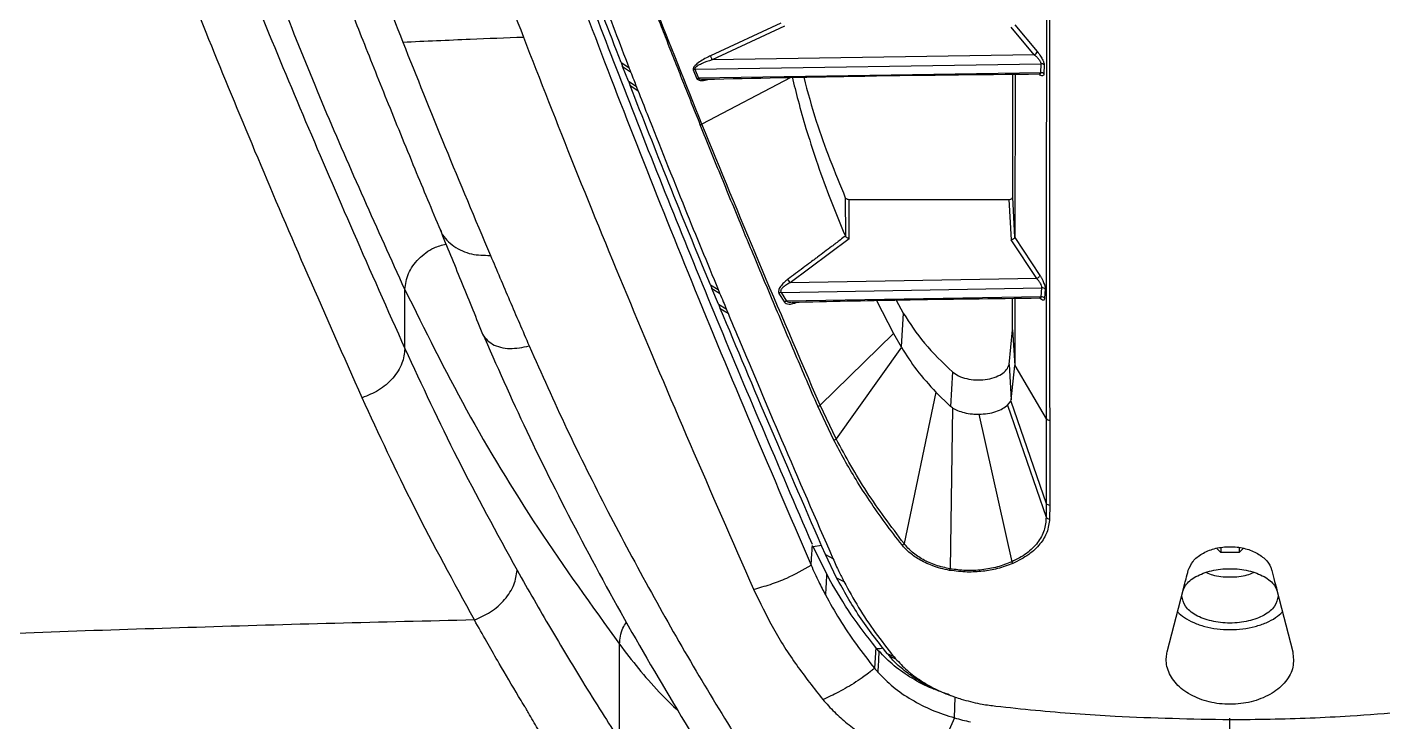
# Model space of a CAD drawing. Extents: x 943 to 1030, y 781 to 934.
# Drawn here: x 1003.37 to 1010.3, y 868.65 to 872.2 of the extents above; entities that cross this region are included whole.
import ezdxf

# ---------------------------------------------------------------- set-up
doc = ezdxf.new("R2010")
doc.units = 0
doc.header["$MEASUREMENT"] = 0
doc.layers.add('1', color=4, linetype='Continuous')

# ---------------------------------------------------------------- blocks, each defined once
blk = doc.blocks.new('AIRA')
at = {"layer": '1', "color": 3, "linetype": 'Continuous', "lineweight": 25}
for p, q in [((64.0472, 69.058), (63.6878, 68.8905)), ((64.0658, 69.0419), (63.696, 68.87)), ((65.3423, 68.8953), (65.2245, 69.037)), ((65.2436, 69.0491), (65.3576, 68.912)), ((65.3423, 68.8953), (63.696, 68.87)), ((63.2306, 68.8568), (63.271, 68.8306)), ((63.2306, 68.8568), (63.2388, 68.8355)), ((63.2388, 68.8355), (63.2793, 68.8093)), ((63.268, 68.7608), (63.2388, 68.8355)), ((63.5996, 68.819), (63.6185, 68.7736)), ((63.6074, 68.8217), (65.377, 68.8503)), ((63.6074, 68.8217), (63.6264, 68.7764)), ((65.3764, 68.8043), (63.6264, 68.7764)), ((65.2319, 68.1682), (65.2325, 68.796)), ((65.2437, 68.7961), (65.2431, 67.9631)), ((65.3764, 68.8043), (65.377, 68.8503)), ((65.3924, 68.8443), (65.3918, 68.7982)), ((63.268, 68.7608), (63.3084, 68.7347)), ((63.268, 68.7608), (63.2766, 68.7387)), ((63.2766, 68.7387), (63.317, 68.7126)), ((64.0977, 68.7797), (63.6442, 68.5411)), ((63.6477, 68.7706), (63.661, 68.7712)), ((64.3765, 68.1658), (64.3768, 67.97)), ((64.3957, 67.9564), (64.3956, 68.1571)), ((64.3956, 68.1571), (65.2124, 68.1569)), ((65.2124, 68.1569), (65.2237, 67.9502)), ((65.2431, 67.9631), (65.2319, 68.1682)), ((65.2431, 67.9631), (65.243, 67.9621)), ((65.243, 67.9621), (65.3713, 67.7678)), ((64.3957, 67.9564), (64.0942, 67.7308)), ((65.3546, 67.7523), (65.2237, 67.9502)), ((62.1261, 67.3952), (62.1261, 67.6965)), ((63.6874, 67.7204), (63.727, 67.6966)), ((63.6874, 67.7204), (63.6949, 67.7023)), ((63.6949, 67.7023), (63.7345, 67.6785)), ((63.7282, 67.6223), (63.6949, 67.7023)), ((64.0485, 67.6823), (65.3811, 67.7058)), ((65.3546, 67.7523), (64.0942, 67.7308)), ((65.3782, 67.6601), (65.3811, 67.7058)), ((65.398, 67.6978), (65.3952, 67.652)), ((63.7282, 67.6223), (63.7677, 67.5986)), ((63.7282, 67.6223), (63.7377, 67.5994)), ((64.0375, 67.6767), (64.0653, 67.6318)), ((64.0485, 67.6823), (64.0764, 67.6376)), ((65.3782, 67.6601), (64.0764, 67.6376)), ((64.5361, 67.641), (64.623, 67.4729)), ((64.6372, 67.6432), (64.6725, 67.5768)), ((65.2313, 67.491), (65.2314, 67.6516)), ((65.243, 67.6517), (65.2428, 67.3089)), ((65.3695, 67.6535), (65.3692, 67.654)), ((63.7377, 67.5994), (63.7772, 67.5758)), ((64.6725, 67.5768), (64.6622, 67.4039)), ((65.2131, 67.3137), (65.2313, 67.491)), ((65.2313, 67.491), (65.2428, 67.3089)), ((64.623, 67.4729), (64.2478, 67.1061)), ((64.623, 67.4729), (64.6622, 67.4039)), ((64.6634, 67.4017), (64.3295, 66.9338)), ((64.6634, 67.4017), (64.6622, 67.4039)), ((64.9237, 67.2762), (64.9145, 67.1)), ((65.2131, 67.3137), (65.2245, 67.1334)), ((65.2245, 67.1334), (65.2428, 67.3089)), ((65.2428, 67.3089), (65.403, 67.0371)), ((64.8399, 67.1727), (64.6768, 66.3992)), ((64.8399, 67.1727), (64.9145, 67.1)), ((65.222, 67.1264), (65.2245, 67.1334)), ((64.3177, 66.9275), (64.236, 67.1002)), ((64.3295, 66.9338), (64.2478, 67.1061)), ((64.9235, 67.093), (64.9122, 66.2698)), ((64.9235, 67.093), (64.9145, 67.1)), ((65.206, 67.1066), (65.222, 67.1264)), ((65.206, 67.1066), (65.4025, 66.5339)), ((65.222, 67.1264), (65.4027, 66.6043)), ((65.0592, 67.0598), (65.2269, 66.3052)), ((65.403, 67.0371), (65.4027, 66.6043)), ((65.4209, 67.0286), (65.4208, 66.5959)), ((65.4027, 66.6043), (65.4025, 66.5339)), ((65.4208, 66.5959), (65.4204, 66.5257)), ((64.2129, 66.3841), (64.2545, 66.3909)), ((64.2966, 66.2152), (64.2129, 66.3841)), ((66.2962, 66.3535), (66.2747, 66.3745)), ((66.296, 66.3777), (66.2962, 66.3535)), ((66.3887, 66.3783), (66.3885, 66.3535)), ((66.4106, 66.375), (66.3885, 66.3535)), ((64.2749, 66.3437), (64.3134, 66.3229)), ((64.3321, 66.2244), (64.2749, 66.3437)), ((66.3885, 66.3535), (66.2962, 66.3535)), ((64.3321, 66.2244), (64.3695, 66.2052)), ((66.0215, 65.8457), (66.1029, 66.1616)), ((66.5819, 66.1615), (66.6629, 65.8456)), ((63.223, 65.3938), (63.223, 65.8846)), ((64.5321, 65.8691), (64.5263, 65.7619)), ((64.5364, 65.8638), (64.5321, 65.8691)), ((64.5484, 65.8498), (64.5364, 65.8638)), ((64.6255, 65.8205), (64.5918, 65.8354)), ((64.5918, 65.8354), (64.6001, 65.8256)), ((64.6001, 65.8256), (64.6334, 65.8111)), ((64.6255, 65.8205), (64.6334, 65.8111)), ((64.9156, 65.6225), (64.9348, 65.6158)), ((64.9346, 65.5087), (64.9373, 65.6145)), ((64.9687, 65.6049), (64.9802, 65.6015)), ((64.9346, 65.5087), (64.8715, 65.367)), ((66.3419, 65.399), (66.3421, 65.5072))]:
    blk.add_line(p, q, dxfattribs=at)
for centre, radius, start, end in [((65.3165, 68.9344), 0.0469, 303.41333, 331.32481), ((63.6112, 68.7978), 0.0242, 98.99751, 118.64153), ((65.3768, 68.7827), 0.0216, 45.93726, 91.17814), ((65.3774, 68.8287), 0.0216, 46.05466, 91.2253), ((63.6317, 68.5623), 0.0246, 279.2227, 300.35308), ((64.1424, 67.7739), 0.0646, 202.7382, 221.81252), ((65.3814, 67.6844), 0.0214, 38.8306, 90.69689), ((64.0539, 67.6583), 0.0246, 102.78097, 131.84132), ((64.0819, 67.6136), 0.0246, 102.82427, 132.27296), ((65.3785, 67.6388), 0.0213, 38.39561, 90.7237), ((64.2309, 67.1256), 0.0259, 281.37469, 310.88984), ((65.4198, 67.0495), 0.0209, 216.3415, 273.15474), ((64.3115, 66.9533), 0.0265, 283.56159, 312.77891), ((65.4195, 66.6169), 0.021, 216.57344, 273.33156), ((65.4193, 66.547), 0.0213, 218.07882, 273.01386), ((64.6561, 66.4189), 0.0285, 290.887, 316.53991), ((65.2602, 66.3223), 0.0374, 207.18758, 221.80413), ((64.8621, 66.2824), 0.0517, 337.16362, 345.85656)]:
    blk.add_arc(centre, radius, start, end, dxfattribs=at)
for points, knots in [([(62.1261, 67.6965), (61.9862, 68.0051), (61.7063, 68.6222), (61.3423, 69.5553), (61.0195, 70.4931), (60.7418, 71.4355), (60.5099, 72.3818), (60.3274, 73.2863), (60.2443, 73.8762), (60.2059, 74.1488)], [0, 0, 0, 0, 0.145843, 0.291664, 0.437429, 0.583233, 0.729055, 0.874823, 1, 1, 1, 1]), ([(60.1829, 72.6642), (60.21, 72.5507), (60.2643, 72.3234), (60.3701, 71.9421), (60.494, 71.5321), (60.6381, 71.0915), (60.802, 70.6215), (60.9827, 70.1319), (61.1788, 69.6253), (61.3886, 69.1044), (61.6162, 68.5593), (61.8602, 67.992), (62.0374, 67.5943), (62.1261, 67.3952)], [0, 0, 0, 0, 0.093314, 0.186751, 0.280157, 0.373425, 0.466675, 0.560036, 0.648129, 0.736098, 0.824002, 0.911936, 1, 1, 1, 1]), ([(61.9077, 67.1441), (61.8144, 67.3543), (61.6278, 67.7743), (61.3725, 68.3716), (61.1353, 68.9441), (60.9181, 69.4896), (60.7205, 70.0077), (60.5326, 70.5265), (60.3584, 71.0393), (60.2029, 71.5374), (60.0725, 71.9965), (60.0081, 72.2656), (59.976, 72.4)], [0, 0, 0, 0, 0.0934016, 0.1866665, 0.2799111, 0.3732499, 0.4667017, 0.5600266, 0.6699251, 0.7799151, 0.8900402, 1, 1, 1, 1]), ([(60.7588, 72.4579), (60.763, 72.4396), (60.7714, 72.4026), (60.7846, 72.3475), (60.7981, 72.2916), (60.8119, 72.2359), (60.8258, 72.1806), (60.8399, 72.1258), (60.862, 72.0413), (60.8925, 71.9277), (60.9344, 71.7773), (60.9786, 71.6242), (61.0246, 71.4698), (61.0676, 71.3294), (61.1071, 71.2033), (61.1427, 71.0916), (61.1758, 70.9895), (61.2062, 70.897), (61.2356, 70.8082), (61.2701, 70.7055), (61.3134, 70.5783), (61.3678, 70.4211), (61.4314, 70.2408), (61.5051, 70.036), (61.5898, 69.8055), (61.6843, 69.5535), (61.7892, 69.2797), (61.9048, 68.9843), (62.0343, 68.6607), (62.1686, 68.331), (62.2634, 68.1045), (62.3076, 67.9991)], [0, 0, 0, 0, 0.016662, 0.033751, 0.050648, 0.067234, 0.083492, 0.099432, 0.115055, 0.156386, 0.195328, 0.238575, 0.278437, 0.314919, 0.344633, 0.371651, 0.395972, 0.417596, 0.436894, 0.457819, 0.488354, 0.523259, 0.562536, 0.606182, 0.654196, 0.706577, 0.759965, 0.817234, 0.878385, 0.943421, 1, 1, 1, 1]), ([(61.0386, 72.3062), (61.0415, 72.2904), (61.0475, 72.2579), (61.0589, 72.2082), (61.0704, 72.157), (61.0825, 72.1051), (61.0949, 72.0526), (61.1078, 71.9995), (61.1211, 71.9457), (61.1589, 71.7957), (61.2243, 71.5523), (61.3271, 71.1993), (61.4439, 70.823), (61.5809, 70.4073), (61.7411, 69.9492), (61.9174, 69.4691), (62.0495, 69.1301), (62.1155, 68.9607)], [0, 0, 0, 0, 0.01857, 0.03808, 0.057718, 0.077378, 0.097021, 0.116659, 0.136293, 0.155925, 0.279289, 0.389406, 0.499519, 0.624641, 0.749759, 0.87488, 1, 1, 1, 1]), ([(64.2085, 66.3941), (64.1223, 66.5945), (63.9487, 66.9979), (63.7033, 67.5846), (63.4678, 68.1618), (63.2446, 68.7258), (63.0333, 69.2781), (62.8404, 69.8031), (62.6673, 70.2948), (62.5157, 70.7449), (62.3823, 71.1605), (62.2647, 71.5445), (62.1974, 71.7796), (62.1643, 71.8952)], [0, 0, 0, 0, 0.091503, 0.184255, 0.278388, 0.373689, 0.469634, 0.56825, 0.660208, 0.749357, 0.835644, 0.919152, 1, 1, 1, 1]), ([(62.1577, 71.7832), (62.1817, 71.6992), (62.2539, 71.4472), (62.3922, 70.9958), (62.5814, 70.4169), (62.7953, 69.8013), (63.0317, 69.1569), (63.2902, 68.4846), (63.5706, 67.7846), (63.8724, 67.0557), (64.092, 66.5442), (64.2019, 66.2885)], [0, 0, 0, 0, 0.059176, 0.177548, 0.296142, 0.41451, 0.533071, 0.649435, 0.765798, 0.882899, 1, 1, 1, 1]), ([(65.4085, 71.7566), (65.4084, 71.7298), (65.4083, 71.6736), (65.4081, 71.5841), (65.4078, 71.4854), (65.4076, 71.3773), (65.4073, 71.2594), (65.407, 71.1252), (65.4067, 70.9872), (65.4064, 70.8486), (65.4062, 70.7194), (65.406, 70.5926), (65.4058, 70.4857), (65.4057, 70.3977), (65.4056, 70.3239), (65.4055, 70.2454), (65.4054, 70.1621), (65.4053, 70.074), (65.4052, 69.9396), (65.4051, 69.7605), (65.4049, 69.5226), (65.4046, 69.2665), (65.4042, 68.9907), (65.4039, 68.7115), (65.4037, 68.4921), (65.4036, 68.3339), (65.4035, 68.2348), (65.4034, 68.1322), (65.4034, 68.0258), (65.4033, 67.9157), (65.4033, 67.825), (65.4032, 67.755), (65.4032, 67.6958), (65.4031, 67.6165), (65.4031, 67.5089), (65.403, 67.3755), (65.403, 67.2159), (65.403, 67.0995), (65.403, 67.0371)], [0, 0, 0, 0, 0.020725, 0.043459, 0.068203, 0.094956, 0.123719, 0.154491, 0.191833, 0.221797, 0.251605, 0.281257, 0.308509, 0.323986, 0.340419, 0.35781, 0.376156, 0.395459, 0.415718, 0.463883, 0.511317, 0.567458, 0.624789, 0.681766, 0.736941, 0.755717, 0.775071, 0.795005, 0.815518, 0.83661, 0.858281, 0.867298, 0.876345, 0.891857, 0.911979, 0.93671, 0.96605, 1, 1, 1, 1]), ([(65.4276, 71.7443), (65.427, 71.5804), (65.4258, 71.2525), (65.4238, 70.7208), (65.4219, 70.1649), (65.4207, 69.5863), (65.4195, 68.9864), (65.4193, 68.3616), (65.42, 67.7131), (65.4206, 67.2568), (65.4209, 67.0286)], [0, 0, 0, 0, 0.1249883, 0.249985, 0.3749888, 0.4999978, 0.6250049, 0.7500086, 0.8750078, 1, 1, 1, 1]), ([(61.8433, 71.5927), (61.8498, 71.5699), (61.864, 71.5209), (61.8875, 71.4406), (61.9149, 71.3482), (61.9467, 71.2429), (61.9832, 71.1241), (62.0244, 70.9921), (62.0737, 70.8376), (62.1277, 70.6715), (62.183, 70.505), (62.2318, 70.3608), (62.2704, 70.2483), (62.3023, 70.1563), (62.3301, 70.0766), (62.3598, 69.9923), (62.39, 69.9072), (62.4207, 69.8213), (62.452, 69.7346), (62.4838, 69.6471), (62.5732, 69.4029), (62.6582, 69.1794), (62.7315, 68.9864)], [0, 0, 0, 0, 0.030935, 0.0667, 0.107321, 0.152829, 0.203264, 0.258671, 0.317865, 0.392599, 0.457689, 0.513028, 0.558516, 0.58532, 0.61629, 0.647307, 0.678368, 0.709472, 0.740618, 0.771803, 0.803025, 1, 1, 1, 1]), ([(63.2306, 68.8568), (63.1689, 69.0168), (63.0459, 69.3363), (62.9353, 69.6394), (62.8801, 69.7907)], [0, 0, 0, 0, 0.500855, 1, 1, 1, 1]), ([(62.9212, 69.7628), (62.9344, 69.7262), (63.0007, 69.5432), (63.1148, 69.2357), (63.2229, 68.9555), (63.271, 68.8306)], [0, 0, 0, 0, 0.121704, 0.608564, 1, 1, 1, 1]), ([(63.6357, 68.5381), (63.6225, 68.5709), (63.596, 68.6371), (63.5565, 68.7364), (63.5168, 68.8365), (63.4769, 68.9375), (63.4349, 69.0446), (63.3286, 69.3168), (63.2414, 69.5466), (63.1687, 69.7383)], [0, 0, 0, 0, 0.0788519, 0.1589529, 0.240302, 0.3228981, 0.4067397, 0.5049215, 1, 1, 1, 1]), ([(63.6442, 68.5411), (63.5614, 68.7473), (63.3958, 69.1596), (63.2484, 69.5465), (63.1747, 69.74)], [0, 0, 0, 0, 0.499999, 1, 1, 1, 1]), ([(62.1154, 68.9606), (62.1858, 68.7844), (62.3265, 68.432), (62.4843, 68.0581), (62.5632, 67.8712)], [0, 0, 0, 0, 0.500085, 1, 1, 1, 1]), ([(62.1155, 68.9607), (62.2305, 68.9658), (62.4358, 68.9751), (62.6412, 68.983), (62.7316, 68.9864)], [0, 0, 0, 0, 0.56, 1, 1, 1, 1]), ([(62.7315, 68.9864), (62.8171, 68.7671), (62.9881, 68.3286), (63.2742, 67.6329), (63.5779, 66.9159), (63.7982, 66.4151), (63.9079, 66.1657)], [0, 0, 0, 0, 0.251744, 0.50322, 0.752639, 1, 1, 1, 1]), ([(63.6878, 68.8905), (63.686, 68.8897), (63.6813, 68.8875), (63.6671, 68.8805), (63.6452, 68.8685), (63.6235, 68.8538), (63.6098, 68.8415), (63.6031, 68.8337), (63.5996, 68.8272), (63.5987, 68.8223), (63.5993, 68.8201), (63.5996, 68.819)], [0, 0, 0, 0, 0.0463285, 0.1251585, 0.3807027, 0.6438001, 0.7451053, 0.8308611, 0.9086635, 0.9547745, 1, 1, 1, 1]), ([(63.696, 68.87), (63.6778, 68.8639), (63.6507, 68.855), (63.6217, 68.8398), (63.6106, 68.8311), (63.6076, 68.827), (63.6068, 68.825), (63.6066, 68.8232), (63.6071, 68.8222), (63.6074, 68.8217)], [0, 0, 0, 0, 0.52764, 0.781409, 0.897558, 0.924308, 0.949946, 0.974914, 1, 1, 1, 1]), ([(63.6878, 68.8905), (63.6881, 68.8891), (63.6888, 68.8863), (63.6908, 68.8811), (63.6932, 68.8755), (63.695, 68.8719), (63.696, 68.87)], [0, 0, 0, 0, 0.264379, 0.502425, 0.737698, 1, 1, 1, 1]), ([(65.377, 68.8503), (65.3768, 68.8518), (65.3765, 68.8548), (65.373, 68.8623), (65.3659, 68.8727), (65.3549, 68.8849), (65.3465, 68.8918), (65.3423, 68.8953)], [0, 0, 0, 0, 0.1127796, 0.2301965, 0.4777307, 0.7365935, 1, 1, 1, 1]), ([(65.3576, 68.912), (65.3635, 68.9043), (65.3741, 68.8905), (65.3853, 68.87), (65.3914, 68.8544), (65.3921, 68.8474), (65.3924, 68.8443)], [0, 0, 0, 0, 0.34301, 0.612848, 0.825423, 1, 1, 1, 1]), ([(63.271, 68.8306), (63.2722, 68.8276), (63.2749, 68.8206), (63.2777, 68.8135), (63.2793, 68.8093)], [0, 0, 0, 0, 0.414171, 1, 1, 1, 1]), ([(63.2793, 68.8093), (63.2847, 68.7954), (63.2944, 68.7706), (63.3041, 68.7457), (63.3084, 68.7347)], [0, 0, 0, 0, 0.560144, 1, 1, 1, 1]), ([(63.661, 68.7705), (63.913, 68.7763), (64.4835, 68.7894), (65.0542, 68.7947), (65.3728, 68.7976)], [0, 0, 0, 0, 0.441671, 1, 1, 1, 1]), ([(65.3666, 68.798), (65.3689, 68.798), (65.3726, 68.798), (65.3757, 68.8006), (65.3762, 68.8031), (65.3764, 68.8043)], [0, 0, 0, 0, 0.4517951, 0.731434, 1, 1, 1, 1]), ([(65.3918, 68.7982), (65.3916, 68.7962), (65.3911, 68.7921), (65.3874, 68.7882), (65.3804, 68.7879), (65.3733, 68.7899), (65.3687, 68.7932), (65.368, 68.7937)], [0, 0, 0, 0, 0.1783161, 0.3646031, 0.6550548, 0.9455416, 1, 1, 1, 1]), ([(63.6874, 67.7204), (63.6156, 67.8948), (63.4725, 68.2424), (63.3418, 68.5736), (63.2766, 68.7387)], [0, 0, 0, 0, 0.501907, 1, 1, 1, 1]), ([(63.3084, 68.7347), (63.3096, 68.7317), (63.3124, 68.7243), (63.3153, 68.717), (63.317, 68.7126)], [0, 0, 0, 0, 0.409374, 1, 1, 1, 1]), ([(63.6185, 68.7736), (63.6197, 68.7742), (63.6223, 68.7755), (63.625, 68.7761), (63.6264, 68.7764)], [0, 0, 0, 0, 0.5, 1, 1, 1, 1]), ([(63.6185, 68.7736), (63.6197, 68.7719), (63.6223, 68.7682), (63.6337, 68.7645), (63.6533, 68.7631), (63.6721, 68.7682), (63.6824, 68.7709)], [0, 0, 0, 0, 0.123481, 0.265591, 0.601326, 1, 1, 1, 1]), ([(63.6264, 68.7764), (63.6275, 68.7754), (63.6297, 68.7734), (63.637, 68.7714), (63.6434, 68.7709), (63.6477, 68.7706)], [0, 0, 0, 0, 0.226709, 0.473917, 1, 1, 1, 1]), ([(64.1047, 68.7834), (64.1147, 68.743), (64.1364, 68.655), (64.1769, 68.5128), (64.229, 68.3498), (64.2947, 68.1662), (64.3485, 68.0377), (64.3768, 67.97)], [0, 0, 0, 0, 0.147889, 0.321833, 0.521833, 0.747889, 1, 1, 1, 1]), ([(64.1639, 68.7811), (64.184, 68.7061), (64.2396, 68.4994), (64.3232, 68.2957), (64.3765, 68.1658)], [0, 0, 0, 0, 0.362404, 1, 1, 1, 1]), ([(63.317, 68.7126), (63.3326, 68.673), (63.4104, 68.4749), (63.5445, 68.1395), (63.6702, 67.8344), (63.727, 67.6966)], [0, 0, 0, 0, 0.120542, 0.6027536, 1, 1, 1, 1]), ([(64.236, 67.1002), (64.217, 67.1443), (64.1788, 67.2329), (64.1222, 67.3652), (64.0657, 67.4977), (64.0095, 67.6305), (63.9535, 67.7635), (63.9018, 67.8873), (63.8317, 68.0562), (63.7431, 68.2716), (63.6719, 68.4483), (63.6357, 68.5381)], [0, 0, 0, 0, 0.088443, 0.177715, 0.267818, 0.358754, 0.450526, 0.543137, 0.616844, 0.80548, 1, 1, 1, 1]), ([(64.2478, 67.1061), (64.1415, 67.3528), (63.9288, 67.8464), (63.739, 68.3095), (63.6442, 68.5411)], [0, 0, 0, 0, 0.500001, 1, 1, 1, 1]), ([(64.3765, 68.1658), (64.3772, 68.1646), (64.3787, 68.1622), (64.3833, 68.1594), (64.3891, 68.1575), (64.3934, 68.1572), (64.3956, 68.1571)], [0, 0, 0, 0, 0.2537244, 0.5058818, 0.7523687, 1, 1, 1, 1]), ([(65.2124, 68.1569), (65.215, 68.1571), (65.2201, 68.1574), (65.2264, 68.16), (65.2311, 68.1637), (65.2316, 68.1667), (65.2319, 68.1682)], [0, 0, 0, 0, 0.246544, 0.494649, 0.744941, 1, 1, 1, 1]), ([(62.3058, 68.0027), (62.3412, 67.9161), (62.4119, 67.7434), (62.4838, 67.5663), (62.5197, 67.4779)], [0, 0, 0, 0, 0.500902, 1, 1, 1, 1]), ([(62.3097, 67.9998), (62.311, 67.9953), (62.3163, 67.976), (62.3406, 67.9486), (62.3754, 67.9166), (62.4187, 67.893), (62.4801, 67.872), (62.5299, 67.8714), (62.5624, 67.871)], [0, 0, 0, 0, 0.048667, 0.209831, 0.374369, 0.538917, 0.700108, 1, 1, 1, 1]), ([(64.3768, 67.97), (64.3683, 67.9635), (64.3448, 67.9457), (64.2975, 67.9096), (64.2573, 67.8792), (64.2295, 67.8584), (64.2173, 67.8493), (64.194, 67.8318), (64.1472, 67.7969), (64.1087, 67.7682), (64.0828, 67.7489)], [0, 0, 0, 0, 0.0874021, 0.2402917, 0.4839774, 0.4982651, 0.5237469, 0.6082926, 0.7357013, 1, 1, 1, 1]), ([(64.3957, 67.9564), (64.3949, 67.9567), (64.393, 67.9576), (64.3889, 67.9597), (64.3841, 67.9628), (64.3792, 67.9665), (64.3776, 67.9688), (64.3768, 67.97)], [0, 0, 0, 0, 0.0905921, 0.2449966, 0.500912, 0.7515138, 1, 1, 1, 1]), ([(65.243, 67.9621), (65.2425, 67.9611), (65.2414, 67.9591), (65.237, 67.9558), (65.231, 67.9526), (65.2263, 67.9511), (65.2237, 67.9502)], [0, 0, 0, 0, 0.240972, 0.494838, 0.716752, 1, 1, 1, 1]), ([(62.1261, 67.6965), (62.1297, 67.7241), (62.137, 67.7793), (62.193, 67.8554), (62.2632, 67.9098), (62.3153, 67.9234), (62.336, 67.9288)], [0, 0, 0, 0, 0.273491, 0.546981, 0.820472, 1, 1, 1, 1]), ([(62.5632, 67.8712), (62.5956, 67.7949), (62.6603, 67.6423), (62.7277, 67.4864), (62.7614, 67.4084)], [0, 0, 0, 0, 0.499942, 1, 1, 1, 1]), ([(65.3546, 67.7523), (65.3568, 67.7536), (65.3608, 67.756), (65.3659, 67.7603), (65.3698, 67.7644), (65.3708, 67.7667), (65.3713, 67.7678)], [0, 0, 0, 0, 0.265706, 0.501577, 0.735601, 1, 1, 1, 1]), ([(65.3713, 67.7678), (65.3738, 67.7639), (65.3788, 67.756), (65.3867, 67.7405), (65.3936, 67.7237), (65.3978, 67.7078), (65.398, 67.7009), (65.398, 67.6978)], [0, 0, 0, 0, 0.172012, 0.342253, 0.612625, 0.825688, 1, 1, 1, 1]), ([(63.727, 67.6966), (63.7283, 67.6936), (63.7308, 67.6875), (63.7333, 67.6815), (63.7345, 67.6785)], [0, 0, 0, 0, 0.5, 1, 1, 1, 1]), ([(64.0828, 67.7489), (64.0757, 67.7432), (64.0624, 67.7326), (64.0477, 67.7158), (64.0394, 67.7021), (64.0356, 67.6922), (64.0346, 67.6833), (64.0365, 67.6789), (64.0375, 67.6767)], [0, 0, 0, 0, 0.278579, 0.527571, 0.666361, 0.773055, 0.88635, 1, 1, 1, 1]), ([(64.0942, 67.7308), (64.088, 67.7276), (64.0758, 67.7213), (64.0618, 67.7111), (64.0526, 67.7019), (64.0482, 67.6957), (64.0464, 67.6909), (64.046, 67.6876), (64.0466, 67.6846), (64.0479, 67.6831), (64.0485, 67.6823)], [0, 0, 0, 0, 0.271275, 0.53459, 0.660596, 0.779455, 0.835821, 0.890462, 0.944666, 1, 1, 1, 1]), ([(65.3811, 67.7058), (65.3811, 67.7072), (65.3811, 67.7101), (65.379, 67.7175), (65.3738, 67.7282), (65.3652, 67.7411), (65.3582, 67.7485), (65.3546, 67.7523)], [0, 0, 0, 0, 0.11568, 0.234753, 0.482714, 0.739823, 1, 1, 1, 1]), ([(63.7345, 67.6785), (63.7407, 67.6636), (63.7517, 67.637), (63.7628, 67.6104), (63.7677, 67.5986)], [0, 0, 0, 0, 0.5601523, 1, 1, 1, 1]), ([(64.0653, 67.6318), (64.068, 67.6292), (64.0743, 67.6231), (64.0918, 67.6218), (64.1106, 67.6241), (64.1241, 67.63), (64.1291, 67.6322)], [0, 0, 0, 0, 0.199032, 0.458718, 0.798215, 1, 1, 1, 1]), ([(64.0764, 67.6376), (64.0786, 67.6362), (64.0831, 67.6332), (64.092, 67.6317), (64.0984, 67.6321), (64.1015, 67.6322)], [0, 0, 0, 0, 0.326782, 0.680085, 1, 1, 1, 1]), ([(64.1052, 67.6317), (64.2915, 67.6361), (64.7129, 67.6459), (65.1345, 67.6508), (65.3696, 67.6535)], [0, 0, 0, 0, 0.442111, 1, 1, 1, 1]), ([(65.3952, 67.652), (65.3945, 67.6489), (65.3933, 67.643), (65.3872, 67.6413), (65.3794, 67.6437), (65.3725, 67.6504), (65.3693, 67.6537)], [0, 0, 0, 0, 0.251116, 0.476052, 0.748815, 1, 1, 1, 1]), ([(65.3696, 67.6539), (65.3716, 67.6539), (65.3747, 67.6538), (65.3774, 67.6565), (65.3779, 67.6589), (65.3782, 67.6601)], [0, 0, 0, 0, 0.4554497, 0.7324337, 1, 1, 1, 1]), ([(64.2749, 66.3437), (64.181, 66.5594), (63.9941, 66.9886), (63.8229, 67.3965), (63.7377, 67.5994)], [0, 0, 0, 0, 0.502697, 1, 1, 1, 1]), ([(63.7677, 67.5986), (63.769, 67.5955), (63.7722, 67.5879), (63.7754, 67.5802), (63.7772, 67.5758)], [0, 0, 0, 0, 0.4153862, 1, 1, 1, 1]), ([(63.7772, 67.5758), (63.795, 67.5333), (63.8837, 67.3209), (64.0583, 66.909), (64.2249, 66.5261), (64.3134, 66.3229)], [0, 0, 0, 0, 0.105018, 0.525131, 1, 1, 1, 1]), ([(62.5198, 67.478), (62.5198, 67.4778), (62.5221, 67.4645), (62.5409, 67.4434), (62.5716, 67.4163), (62.6139, 67.4002), (62.6772, 67.3917), (62.7278, 67.4017), (62.7614, 67.4084)], [0, 0, 0, 0, 0.002618, 0.169386, 0.335903, 0.502428, 0.669192, 1, 1, 1, 1]), ([(62.52, 67.478), (62.5942, 67.3104), (62.7445, 66.9712), (63.0087, 66.4478), (63.297, 65.9177), (63.5119, 65.5603), (63.6181, 65.3839)], [0, 0, 0, 0, 0.247035, 0.500113, 0.75314, 1, 1, 1, 1]), ([(62.7614, 67.4083), (62.8242, 67.2674), (62.9483, 66.989), (63.1586, 66.5684), (63.3795, 66.1557), (63.6075, 65.7548), (63.7693, 65.4908), (63.8483, 65.3621)], [0, 0, 0, 0, 0.212679, 0.420297, 0.622338, 0.815746, 1, 1, 1, 1]), ([(62.1261, 67.3952), (62.123, 67.3699), (62.1165, 67.3176), (62.0676, 67.2419), (61.9958, 67.1787), (61.9365, 67.1554), (61.9077, 67.1441)], [0, 0, 0, 0, 0.242368, 0.5, 0.757632, 1, 1, 1, 1]), ([(62.1261, 67.3952), (62.2125, 67.2088), (62.3849, 66.837), (62.5949, 66.4539), (62.6995, 66.263)], [0, 0, 0, 0, 0.501384, 1, 1, 1, 1]), ([(64.6634, 67.4017), (64.6879, 67.3625), (64.7373, 67.2837), (64.8055, 67.2098), (64.8399, 67.1727)], [0, 0, 0, 0, 0.497273, 1, 1, 1, 1]), ([(62.4814, 66.0088), (62.3762, 66.2012), (62.1662, 66.5852), (61.9937, 66.9581), (61.9077, 67.1441)], [0, 0, 0, 0, 0.501062, 1, 1, 1, 1]), ([(64.9235, 67.093), (64.9321, 67.0881), (64.9494, 67.0784), (64.9844, 67.0669), (65.0218, 67.0604), (65.048, 67.06), (65.0592, 67.0598)], [0, 0, 0, 0, 0.247928, 0.498192, 0.783948, 1, 1, 1, 1]), ([(65.0592, 67.0598), (65.0743, 67.0606), (65.1046, 67.0621), (65.1462, 67.0726), (65.182, 67.0877), (65.198, 67.1003), (65.206, 67.1066)], [0, 0, 0, 0, 0.250855, 0.50197, 0.752119, 1, 1, 1, 1]), ([(64.6663, 66.3922), (64.6372, 66.4297), (64.579, 66.5047), (64.501, 66.6163), (64.4321, 66.7235), (64.3712, 66.8263), (64.3356, 66.8937), (64.3177, 66.9275)], [0, 0, 0, 0, 0.214249, 0.429539, 0.629103, 0.813522, 1, 1, 1, 1]), ([(64.6768, 66.3992), (64.6106, 66.487), (64.4782, 66.6624), (64.379, 66.8434), (64.3295, 66.9338)], [0, 0, 0, 0, 0.500012, 1, 1, 1, 1]), ([(65.4025, 66.5339), (65.4009, 66.5113), (65.3976, 66.4661), (65.3621, 66.4028), (65.3061, 66.3462), (65.2533, 66.3189), (65.2269, 66.3052)], [0, 0, 0, 0, 0.249029, 0.498685, 0.749023, 1, 1, 1, 1]), ([(65.4204, 66.5257), (65.4176, 66.5024), (65.4124, 66.4581), (65.3737, 66.3957), (65.3161, 66.3396), (65.2608, 66.3117), (65.2323, 66.2973)], [0, 0, 0, 0, 0.2612013, 0.4952707, 0.7397876, 1, 1, 1, 1]), ([(64.2019, 66.2885), (64.2024, 66.2969), (64.2036, 66.3163), (64.205, 66.3371), (64.2065, 66.362), (64.2074, 66.3761), (64.2081, 66.3886)], [0, 0, 0, 0, 0.251392, 0.58034, 0.62435, 1, 1, 1, 1]), ([(64.9098, 66.2624), (64.8944, 66.2655), (64.8637, 66.2718), (64.8222, 66.2854), (64.7847, 66.3012), (64.7434, 66.3234), (64.7013, 66.353), (64.6774, 66.3797), (64.6663, 66.3922)], [0, 0, 0, 0, 0.14921, 0.299552, 0.43129, 0.563444, 0.79623, 1, 1, 1, 1]), ([(64.9122, 66.2698), (64.8873, 66.2754), (64.8376, 66.2866), (64.7724, 66.3163), (64.7162, 66.3533), (64.6899, 66.384), (64.6768, 66.3992)], [0, 0, 0, 0, 0.250343, 0.500605, 0.750594, 1, 1, 1, 1]), ([(66.1293, 66.2625), (66.1359, 66.2783), (66.1492, 66.31), (66.1969, 66.349), (66.2601, 66.3751), (66.3327, 66.3859), (66.4055, 66.3796), (66.4718, 66.3578), (66.5229, 66.3225), (66.5478, 66.288), (66.5542, 66.2673), (66.5557, 66.2624)], [0, 0, 0, 0, 0.1203256, 0.2422694, 0.3639867, 0.483516, 0.6039995, 0.7221035, 0.8436138, 0.9626938, 1, 1, 1, 1]), ([(64.3134, 66.3229), (64.3183, 66.3117), (64.3283, 66.2893), (64.3467, 66.25), (64.3609, 66.2221), (64.3695, 66.2052)], [0, 0, 0, 0, 0.284318, 0.568636, 1, 1, 1, 1]), ([(65.2269, 66.3052), (65.2029, 66.296), (65.1549, 66.2775), (65.0745, 66.2635), (64.9922, 66.2591), (64.9389, 66.2662), (64.9122, 66.2698)], [0, 0, 0, 0, 0.249743, 0.499731, 0.749879, 1, 1, 1, 1]), ([(62.4814, 66.0088), (62.5096, 66.0211), (62.5679, 66.0466), (62.6392, 66.1114), (62.6885, 66.1872), (62.6959, 66.2382), (62.6995, 66.263)], [0, 0, 0, 0, 0.242353, 0.500001, 0.757648, 1, 1, 1, 1]), ([(62.6995, 66.263), (62.7281, 66.2123), (62.7838, 66.1139), (62.868, 65.9695), (62.9505, 65.8302), (63.0382, 65.6859), (63.1288, 65.5429), (63.1931, 65.4411), (63.223, 65.3938)], [0, 0, 0, 0, 0.176294, 0.342957, 0.499996, 0.654981, 0.839762, 1, 1, 1, 1]), ([(63.9079, 66.1657), (63.9365, 66.1736), (63.9937, 66.1895), (64.0942, 66.2274), (64.1611, 66.2653), (64.2019, 66.2885)], [0, 0, 0, 0, 0.280279, 0.560803, 1, 1, 1, 1]), ([(64.2019, 66.2885), (64.2146, 66.2601), (64.2372, 66.2094), (64.2634, 66.1592), (64.2749, 66.1371)], [0, 0, 0, 0, 0.559987, 1, 1, 1, 1]), ([(64.281, 66.244), (64.2805, 66.2342), (64.279, 66.2087), (64.277, 66.173), (64.2755, 66.1472), (64.2749, 66.1371)], [0, 0, 0, 0, 0.274345, 0.71681, 1, 1, 1, 1]), ([(65.2323, 66.2973), (65.2066, 66.2878), (65.1584, 66.2698), (65.0787, 66.2563), (64.9956, 66.2513), (64.9396, 66.2585), (64.9098, 66.2624)], [0, 0, 0, 0, 0.259647, 0.487411, 0.727312, 1, 1, 1, 1]), ([(66.1029, 66.1616), (66.1079, 66.1805), (66.1166, 66.2142), (66.1254, 66.2478), (66.1293, 66.2625)], [0, 0, 0, 0, 0.5599999, 1, 1, 1, 1]), ([(66.2222, 66.2506), (66.2323, 66.2463), (66.2668, 66.2318), (66.342, 66.2268), (66.4173, 66.2318), (66.4519, 66.2463), (66.4621, 66.2506)], [0, 0, 0, 0, 0.146486, 0.49948, 0.852474, 1, 1, 1, 1]), ([(66.5557, 66.2624), (66.5606, 66.2436), (66.5694, 66.2101), (66.5781, 66.1764), (66.5819, 66.1615)], [0, 0, 0, 0, 0.5599999, 1, 1, 1, 1]), ([(63.9079, 66.1657), (63.9402, 66.0985), (64.0034, 65.967), (64.1229, 65.7786), (64.2165, 65.6603), (64.2624, 65.6024)], [0, 0, 0, 0, 0.347929, 0.680175, 1, 1, 1, 1]), ([(64.5321, 65.8691), (64.4889, 65.9242), (64.4007, 66.037), (64.3318, 66.155), (64.2966, 66.2152)], [0, 0, 0, 0, 0.489258, 1, 1, 1, 1]), ([(64.5918, 65.8355), (64.5421, 65.8988), (64.4427, 66.0252), (64.3689, 66.1581), (64.3321, 66.2244)], [0, 0, 0, 0, 0.500676, 1, 1, 1, 1]), ([(64.3695, 66.2052), (64.3937, 66.1609), (64.4417, 66.0731), (64.5274, 65.9445), (64.5928, 65.8619), (64.6255, 65.8205)], [0, 0, 0, 0, 0.33734, 0.668104, 1, 1, 1, 1]), ([(64.2749, 66.1371), (64.2981, 66.0956), (64.346, 66.0099), (64.4298, 65.8844), (64.4947, 65.8021), (64.5264, 65.7619)], [0, 0, 0, 0, 0.323849, 0.669228, 1, 1, 1, 1]), ([(66.0742, 66.0501), (66.0851, 66.0401), (66.1075, 66.0194), (66.1556, 65.9942), (66.2125, 65.9746), (66.2757, 65.9626), (66.342, 65.9585), (66.4083, 65.9626), (66.4715, 65.9746), (66.5284, 65.9941), (66.5768, 66.0194), (66.5994, 66.0402), (66.6104, 66.0504)], [0, 0, 0, 0, 0.095189, 0.196239, 0.297288, 0.398338, 0.499387, 0.600437, 0.701486, 0.802536, 0.903585, 1, 1, 1, 1]), ([(62.4814, 66.0088), (62.2432, 66.0032), (61.7669, 65.9921), (61.0605, 65.9717), (60.3612, 65.9488), (59.6708, 65.923), (58.989, 65.8947), (58.5436, 65.8738), (58.3208, 65.8634)], [0, 0, 0, 0, 0.166667, 0.333333, 0.499999, 0.666666, 0.833333, 1, 1, 1, 1]), ([(62.7412, 65.5633), (62.7412, 65.5633), (62.7411, 65.5634), (62.7409, 65.5638), (62.7402, 65.5649), (62.7372, 65.5693), (62.7254, 65.5872), (62.6821, 65.6609), (62.6379, 65.7353), (62.5841, 65.8284), (62.5413, 65.9026), (62.5022, 65.9718), (62.4814, 66.0088)], [0, 0, 0, 0, 0.000064, 0.000607, 0.002138, 0.007842, 0.03038, 0.124075, 0.500013, 0.530822, 0.750007, 1, 1, 1, 1]), ([(63.223, 65.8846), (63.2249, 65.9129), (63.2275, 65.9515), (63.2522, 65.9873), (63.2589, 65.9969)], [0, 0, 0, 0, 0.730642, 1, 1, 1, 1]), ([(63.223, 65.8846), (63.2867, 65.8023), (63.3771, 65.6853), (63.4906, 65.575), (63.5242, 65.5424)], [0, 0, 0, 0, 0.704047, 1, 1, 1, 1]), ([(64.5364, 65.8638), (64.5424, 65.8633), (64.5537, 65.8625), (64.5635, 65.8657), (64.5681, 65.8673)], [0, 0, 0, 0, 0.525953, 1, 1, 1, 1]), ([(64.5485, 65.8498), (64.5484, 65.8485), (64.5465, 65.8128), (64.5446, 65.777), (64.5428, 65.7425)], [0, 0, 0, 0, 0.035887, 1, 1, 1, 1]), ([(64.8469, 65.6494), (64.8383, 65.6524), (64.7913, 65.6686), (64.7159, 65.7105), (64.6223, 65.7739), (64.5733, 65.8243), (64.5484, 65.8498)], [0, 0, 0, 0, 0.068422, 0.375767, 0.683692, 1, 1, 1, 1]), ([(64.9091, 65.6265), (64.8884, 65.6337), (64.8321, 65.653), (64.7637, 65.6903), (64.6951, 65.7359), (64.6434, 65.7785), (64.6131, 65.8114), (64.6001, 65.8256)], [0, 0, 0, 0, 0.161899, 0.438586, 0.604562, 0.829856, 1, 1, 1, 1]), ([(66.6629, 65.8456), (66.6657, 65.8197), (66.6714, 65.7679), (66.6319, 65.6932), (66.5617, 65.6318), (66.4658, 65.5906), (66.357, 65.5741), (66.2473, 65.5836), (66.1486, 65.6176), (66.0709, 65.6724), (66.0232, 65.7423), (66.0128, 65.803), (66.0197, 65.837), (66.0215, 65.8457)], [0, 0, 0, 0, 0.098309, 0.196625, 0.294658, 0.391648, 0.487354, 0.582142, 0.676788, 0.772116, 0.868639, 0.966339, 1, 1, 1, 1]), ([(64.5263, 65.7619), (64.5263, 65.7619), (64.5263, 65.7619), (64.5263, 65.7618), (64.5262, 65.7617), (64.5257, 65.7613), (64.5238, 65.7598), (64.5162, 65.7536), (64.4993, 65.7402), (64.4695, 65.7181), (64.4164, 65.6819), (64.3458, 65.6405), (64.2889, 65.6145), (64.2624, 65.6024)], [0, 0, 0, 0, 0.000015, 0.000128, 0.000437, 0.001598, 0.006096, 0.023804, 0.094288, 0.212021, 0.377008, 0.709146, 1, 1, 1, 1]), ([(64.5263, 65.7618), (64.5293, 65.7582), (64.5347, 65.7517), (64.5403, 65.7453), (64.5428, 65.7425)], [0, 0, 0, 0, 0.559998, 1, 1, 1, 1]), ([(64.6334, 65.8111), (64.6522, 65.7909), (64.6903, 65.75), (64.7625, 65.6969), (64.8448, 65.6507), (64.9154, 65.6216), (64.9583, 65.6082), (64.9687, 65.6049)], [0, 0, 0, 0, 0.228999, 0.462525, 0.691532, 0.925262, 1, 1, 1, 1]), ([(64.5428, 65.7425), (64.5678, 65.7169), (64.6178, 65.6659), (64.7127, 65.6011), (64.8177, 65.5466), (64.8959, 65.5212), (64.9346, 65.5087)], [0, 0, 0, 0, 0.254349, 0.507213, 0.7567, 1, 1, 1, 1]), ([(63.0048, 65.1397), (62.9365, 65.2443), (62.8504, 65.3758), (62.7687, 65.5146), (62.7482, 65.551), (62.7431, 65.5603), (62.7417, 65.5626), (62.7413, 65.5631), (62.7412, 65.5633), (62.7412, 65.5633), (62.7412, 65.5633), (62.7412, 65.5633), (62.7412, 65.5633)], [0, 0, 0, 0, 0.742587, 0.9347203, 0.983637, 0.9959231, 0.9989343, 0.9997053, 0.9999118, 0.9999707, 0.999989, 1, 1, 1, 1]), ([(64.2624, 65.6024), (64.2716, 65.5915), (64.2901, 65.57), (64.3205, 65.539), (64.3526, 65.509), (64.3864, 65.4804), (64.4219, 65.453), (64.4591, 65.427), (64.4904, 65.4069), (64.5254, 65.3861), (64.5739, 65.3595), (64.6384, 65.3292), (64.7036, 65.3034), (64.7528, 65.2864), (64.7888, 65.2752), (64.8085, 65.2696), (64.8159, 65.2675)], [0, 0, 0, 0, 0.072693, 0.144986, 0.216835, 0.288196, 0.35912, 0.429758, 0.500262, 0.529873, 0.614603, 0.748362, 0.841863, 0.915217, 0.968014, 1, 1, 1, 1]), ([(64.9802, 65.6015), (64.996, 65.5973), (65.0275, 65.5887), (65.0826, 65.5772), (65.1225, 65.572), (65.1457, 65.569)], [0, 0, 0, 0, 0.295477, 0.590966, 1, 1, 1, 1]), ([(65.1457, 65.569), (65.213, 65.5619), (65.4149, 65.5405), (65.8132, 65.5103), (66.146, 65.5038), (66.342, 65.5)], [0, 0, 0, 0, 0.1705041, 0.5116389, 1, 1, 1, 1]), ([(66.342, 65.5), (66.4103, 65.5007), (66.6156, 65.5028), (67.0066, 65.518), (67.3255, 65.5479), (67.5093, 65.5652)], [0, 0, 0, 0, 0.174776, 0.524458, 1, 1, 1, 1]), ([(64.9346, 65.5087), (64.9481, 65.505), (64.9751, 65.4975), (65.0029, 65.4915), (65.0168, 65.4885)], [0, 0, 0, 0, 0.499995, 1, 1, 1, 1])]:
    blk.add_open_spline(points, degree=3, knots=knots, dxfattribs=at)
for points in [[(62.1261, 67.6965), (62.2276, 67.4914), (62.4307, 67.0813), (62.7969, 66.4764), (63.0809, 66.0819), (63.223, 65.8846)], [(64.6725, 67.5768), (64.706, 67.5245), (64.7731, 67.4199), (64.8735, 67.3241), (64.9237, 67.2762)], [(64.9237, 67.2762), (64.9336, 67.269), (64.9534, 67.2544), (64.996, 67.2404), (65.0435, 67.2339), (65.0924, 67.2359), (65.138, 67.2461), (65.1757, 67.2636), (65.2033, 67.2868), (65.2098, 67.3047), (65.2131, 67.3137)], [(66.0961, 66.1321), (66.0998, 66.1503), (66.1072, 66.1866), (66.1642, 66.2328), (66.2455, 66.2637), (66.3423, 66.2745), (66.439, 66.2636), (66.5203, 66.2327), (66.5772, 66.1865), (66.5845, 66.1501), (66.5882, 66.132)], [(66.5882, 66.132), (66.5845, 66.1138), (66.5771, 66.0775), (66.5201, 66.0313), (66.4388, 66.0004), (66.342, 65.9896), (66.2453, 66.0004), (66.164, 66.0313), (66.1071, 66.0776), (66.0998, 66.1139), (66.0961, 66.1321)]]:
    blk.add_open_spline(points, degree=3, dxfattribs=at)

msp = doc.modelspace()

# ---------------------------------------------------------------- block references
at = {"layer": '1'}
msp.add_blockref('AIRA', (943.1775, 803.1658), dxfattribs=at)

doc.saveas('drawing.dxf')
